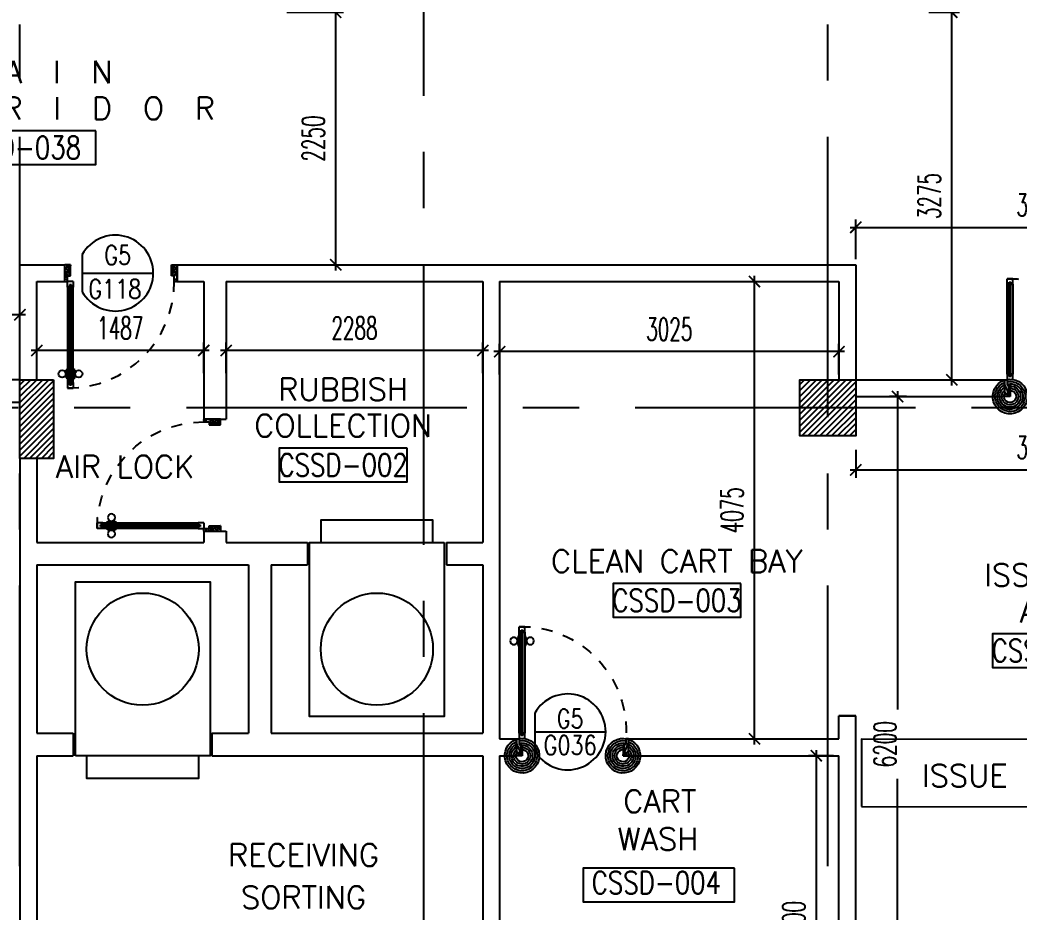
# Model space of a CAD drawing. Extents: x 417866.9 to 417960.2, y 43448 to 43538.2.
# Drawn here: x 417915.54 to 417924.44, y 43499.6 to 43507.55 of the extents above; entities that cross this region are included whole.
import ezdxf
from ezdxf.enums import TextEntityAlignment as Align

# ---------------------------------------------------------------- set-up
doc = ezdxf.new("R2010")
doc.units = 0
doc.header["$MEASUREMENT"] = 0
doc.header["$PDMODE"] = 3
doc.header["$PDSIZE"] = 0.1
for name, pattern in [('CENTERX2', [4, 2.5, -0.5, 0.5, -0.5]), ('HIDDEN', [0.375, 0.25, -0.125]), ('HIDDEN2', [0.1875, 0.125, -0.0625])]:
    doc.linetypes.add(name, pattern=pattern)
doc.layers.get('0').update_dxf_attribs({"linetype": 'CONTINUOUS'})
doc.layers.get('DEFPOINTS').update_dxf_attribs({"linetype": 'CONTINUOUS'})
for name, color, linetype in [('AXES', 11, 'CENTERX2'), ('COL', 2, 'CONTINUOUS'), ('COUNTER', 3, 'CONTINUOUS'), ('DIM', 4, 'CONTINUOUS'), ('DOOR', 4, 'CONTINUOUS'), ('DOOR-CR', 2, 'CONTINUOUS'), ('DOOR-NO', 3, 'CONTINUOUS'), ('HAT', 8, 'CONTINUOUS'), ('HIDDEN', 9, 'HIDDEN2'), ('K-FUR', 3, 'CONTINUOUS'), ('RM-BOX', 2, 'CONTINUOUS'), ('RM-NAME', 2, 'CONTINUOUS'), ('RM-NO', 2, 'CONTINUOUS'), ('SUNI-FUR', 3, 'CONTINUOUS'), ('WALL', 2, 'CONTINUOUS')]:
    doc.layers.add(name, color=color, linetype=linetype)
doc.styles.add('ROMANS', font='ROMANS.shx', dxfattribs={"width": 0.6})
doc.dimstyles.new('STANDARD in', dxfattribs={"dimtxt": 0.2, "dimasz": 0.1, "dimexe": 0.07, "dimexo": 0.05, "dimgap": 0.1, "dimtad": 1, "dimdec": 0, "dimlfac": 1000, "dimzin": 0, "dimdsep": 46, "dimtxsty": 'ROMANS', "dimblk": 'ARCHTICK', "dimcen": 0.05, "dimdle": 0.05, "dimclrd": 4, "dimclre": 4, "dimclrt": 2, "dimadec": 0, "dimazin": 0, "dimtfac": 1, "dimtdec": 0, "dimtmove": 2, "dimatfit": 3, "dimfxl": 0, "dimtolj": 1, "dimtzin": 0, "dimarcsym": 0})

# ---------------------------------------------------------------- blocks, each defined once
blk = doc.blocks.new('RM1')
at = {"layer": 'RM-BOX'}
blk.add_lwpolyline([(569.9, -200), (-569.9, -200), (-569.9, -500), (569.9, -500)], close=True, dxfattribs=at)
at = {"layer": 'RM-NAME', "style": 'ROMANS'}
for tag, p in [('ROOMNAME1', (0, 323.8)), ('ROOMNAME2', (0, 0))]:
    blk.add_attdef(tag, text='', height=200, dxfattribs=at).set_placement(p, align=Align.MIDDLE)
at = {"layer": 'RM-NO', "style": 'ROMANS', "width": 0.8}
blk.add_attdef('ROOMNO', text='', height=200, dxfattribs=at).set_placement((0, -350), align=Align.MIDDLE)
blk = doc.blocks.new('DD1')
at = {"layer": 'DOOR-CR'}
blk.add_line((-316.5, 0), (316.5, 0), dxfattribs=at)
blk.add_lwpolyline([(-316.5, -165.7, 3.820224), (-316.5, 165.7)], format="xyb", close=True, dxfattribs=at)
at = {"layer": 'DOOR-NO', "color": 255, "style": 'ROMANS'}
for tag, width, p in [('G', 0.8, (-21.7, 155.8)), ('0000', 0.7, (-21.7, -135.5))]:
    blk.add_attdef(tag, text='', height=195.5, dxfattribs=dict(at, width=width)).set_placement(p, align=Align.MIDDLE)
blk = doc.blocks.new('COL50')
at = {"layer": 'COL'}
blk.add_lwpolyline([(-250, 250), (-250, -250), (250, -250), (250, 250)], close=True, dxfattribs=at)
blk = doc.blocks.new('*X90')
at = {"color": 0}
for p, q in [((227928.6, 47934.5), (228395, 48401)), ((227928.6, 47987.6), (228342, 48401)), ((227928.6, 48040.6), (228289, 48401)), ((227928.6, 48093.6), (228235.9, 48401)), ((227928.6, 48146.7), (228182.9, 48401)), ((227928.6, 48199.7), (228129.9, 48401)), ((227928.6, 48252.7), (228076.8, 48401)), ((227928.6, 48305.8), (228023.8, 48401)), ((227928.6, 48358.8), (227970.8, 48401)), ((227948.1, 47901), (228428.6, 48381.5)), ((228001.1, 47901), (228428.6, 48328.5)), ((228054.1, 47901), (228428.6, 48275.4)), ((228107.2, 47901), (228428.6, 48222.4)), ((228160.2, 47901), (228428.6, 48169.4)), ((228213.2, 47901), (228428.6, 48116.3)), ((228266.3, 47901), (228428.6, 48063.3)), ((228319.3, 47901), (228428.6, 48010.3)), ((228372.3, 47901), (228428.6, 47957.2))]:
    blk.add_line(p, q, dxfattribs=at)
blk = doc.blocks.new('A$C272A55A0')
at = {"layer": 'DOOR', "color": 0, "linetype": 'ByBlock'}
for p, q in [((0, 900.4), (0, 1050.4)), ((50, 1050.4), (0, 1050.4)), ((50, 950.4), (50, 1050.4)), ((1750, 950.4), (1750, 1050.4)), ((1750, 1050.4), (1800, 1050.4)), ((1800, 1050.4), (1800, 900.4)), ((0, 900.4), (25, 900.4)), ((25, 950.4), (50, 950.4)), ((25, 900.4), (25, 950.4)), ((75, 900.4), (25, 900.4)), ((25, 850.4), (25, 900.4)), ((75, 900.4), (75, 850.4)), ((1725, 900.4), (1775, 900.4)), ((1725, 900.4), (1725, 850.4)), ((1775, 950.4), (1750, 950.4)), ((1775, 900.4), (1775, 950.4)), ((1800, 900.4), (1775, 900.4)), ((1775, 850.4), (1775, 900.4)), ((42, 850.4), (25, 850.4)), ((58, 870.4), (42, 870.4)), ((42, 870.4), (42, 850.4)), ((58, 850.4), (58, 870.4)), ((75, 850.4), (58, 850.4)), ((1725, 850.4), (1742, 850.4)), ((1742, 870.4), (1758, 870.4)), ((1742, 850.4), (1742, 870.4)), ((1758, 870.4), (1758, 850.4)), ((1758, 850.4), (1775, 850.4)), ((1717.8, 160.1), (1708.8, 160.1)), ((1708.8, 95.3), (1708.8, 160.1)), ((1717.8, 95.3), (1708.8, 95.3)), ((1725, 172.7), (1717.8, 172.7)), ((1717.8, 172.7), (1717.8, 82.7)), ((1717.8, 95.3), (1717.8, 160.1)), ((1775, 172.7), (1782.2, 172.7)), ((1782.2, 172.7), (1782.2, 82.7)), ((1782.2, 160.1), (1791.2, 160.1)), ((1782.2, 95.3), (1782.2, 160.1)), ((1782.2, 95.3), (1791.2, 95.3)), ((1791.2, 95.3), (1791.2, 160.1)), ((25, 50.4), (42, 50.4)), ((25, 50.4), (25, 0.4)), ((25, 0.4), (75, 0.4)), ((75, 0.4), (25, 0.4)), ((42, 50.4), (42, 30.4)), ((42, 30.4), (58, 30.4)), ((58, 50.4), (75, 50.4)), ((58, 50.4), (58, 30.4)), ((75, 50.4), (75, 0.4)), ((1725, 82.7), (1717.8, 82.7)), ((1742, 50.4), (1725, 50.4)), ((1725, 50.4), (1725, 0.4)), ((1775, 0.4), (1725, 0.4)), ((1725, 0.4), (1775, 0.4)), ((1742, 50.4), (1742, 30.4)), ((1758, 30.4), (1742, 30.4)), ((1775, 50.4), (1758, 50.4)), ((1758, 50.4), (1758, 30.4)), ((1775, 82.7), (1782.2, 82.7)), ((1775, 50.4), (1775, 0.4))]:
    blk.add_line(p, q, dxfattribs=at)
at = {"layer": 'DOOR', "color": 9, "linetype": 'ByBlock'}
for p, q in [((50, 1050.4), (0, 1010.2)), ((50, 1050.4), (0, 936.6)), ((50, 1050.4), (36.6, 950.4)), ((1750, 1050.4), (1800, 1010.2)), ((1750, 1050.4), (1800, 936.6)), ((1750, 1050.4), (1763.4, 950.4))]:
    blk.add_line(p, q, dxfattribs=at)
at = {"layer": 'DOOR', "linetype": 'ByBlock'}
for p, q in [((25, 850.4), (25, 50.4)), ((42, 850.4), (42, 50.4)), ((58, 850.4), (58, 50.4)), ((75, 50.4), (75, 850.4)), ((1725, 50.4), (1725, 850.4)), ((1742, 850.4), (1742, 50.4)), ((1758, 850.4), (1758, 50.4)), ((1775, 850.4), (1775, 50.4))]:
    blk.add_line(p, q, dxfattribs=at)
at = {"layer": 'DOOR', "color": 0, "linetype": 'ByBlock'}
for centre in [(1676.5, 127.7), (1823.5, 127.7)]:
    blk.add_circle(centre, 32.4, dxfattribs=at)
at = {"layer": 'DOOR', "color": 9, "linetype": 'ByBlock'}
for centre, radius, start, end in [((50, 1050.4), 54.4, 203.20738, 270), ((50, 1050.4), 74.4, 227.77643, 270), ((50, 1050.4), 34.4, 180, 270), ((50, 1050.4), 14.4, 180, 270), ((1750, 1050.4), 14.4, 270, 0), ((1750, 1050.4), 34.4, 270, 0), ((1750, 1050.4), 54.4, 270, 336.79262), ((1750, 1050.4), 74.4, 270, 312.22357), ((50, 1050.4), 94.4, 238.01819, 270), ((50, 1050.4), 114.4, 244.08384, 257.37743), ((50, 1050.4), 134.4, 248.15985, 259.28002), ((50, 1050.4), 154.4, 251.10529, 256.28577), ((1750, 1050.4), 94.4, 270, 301.98181), ((1750, 1050.4), 114.4, 282.62257, 295.91616), ((1750, 1050.4), 134.4, 280.71998, 291.84015), ((1750, 1050.4), 154.4, 283.71423, 288.89471)]:
    blk.add_arc(centre, radius, start, end, dxfattribs=at)
at = {"layer": 'DOOR', "linetype": 'HIDDEN', "ltscale": 0.5}
for centre, start, end in [((50, 851.4), 268.31738, 3.29648), ((1750, 851.4), 176.70352, 271.68262)]:
    blk.add_arc(centre, 851.4, start, end, dxfattribs=at)
at = {"layer": 'WALL', "linetype": 'ByBlock'}
blk.add_line((1800, 900.4), (1800, 1050.4), dxfattribs=at)
blk = doc.blocks.new('A$C24ED45A6')
at = {"layer": 'DOOR', "color": 0, "linetype": 'ByBlock'}
for p, q in [((925, 1100), (925, 1150)), ((925, 1150), (975, 1150)), ((975, 1150), (925, 1150)), ((942, 1100), (925, 1100)), ((942, 1100), (942, 1120)), ((958, 1120), (942, 1120)), ((958, 1100), (958, 1120)), ((975, 1100), (958, 1100)), ((975, 1100), (975, 1150)), ((908.8, 1055), (908.8, 990.2)), ((917.8, 1055), (908.8, 1055)), ((917.8, 990.2), (908.8, 990.2)), ((917.8, 977.6), (917.8, 1067.6)), ((925, 1067.6), (917.8, 1067.6)), ((917.8, 1055), (917.8, 990.2)), ((975, 1067.6), (982.2, 1067.6)), ((982.2, 977.6), (982.2, 1067.6)), ((982.2, 1055), (982.2, 990.2)), ((982.2, 1055), (991.2, 1055)), ((982.2, 990.2), (991.2, 990.2)), ((991.2, 1055), (991.2, 990.2)), ((925, 977.6), (917.8, 977.6)), ((975, 977.6), (982.2, 977.6)), ((925, 150), (925, 200)), ((925, 200), (942, 200)), ((942, 200), (942, 180)), ((942, 180), (958, 180)), ((958, 180), (958, 200)), ((958, 200), (975, 200)), ((975, 200), (975, 150)), ((0, 0), (0, 150)), ((0, 150), (25, 150)), ((25, 150), (25, 100)), ((25, 100), (50, 100)), ((50, 100), (50, 0)), ((925, 150), (975, 150)), ((975, 100), (950, 100)), ((950, 100), (950, 0)), ((1000, 150), (975, 150)), ((975, 150), (975, 100)), ((1000, 150), (1000, 0)), ((50, 0), (0, 0)), ((950, 0), (1000, 0))]:
    blk.add_line(p, q, dxfattribs=at)
at = {"layer": 'DOOR', "linetype": 'ByBlock'}
for p, q in [((925, 1100), (925, 200)), ((942, 200), (942, 1100)), ((958, 200), (958, 1100)), ((975, 200), (975, 1100))]:
    blk.add_line(p, q, dxfattribs=at)
at = {"layer": 'DOOR', "color": 9, "linetype": 'ByBlock'}
for p, q in [((50, 0), (0, 113.7)), ((50, 0), (36.6, 100)), ((950, 0), (1000, 113.7)), ((950, 0), (963.4, 100)), ((50, 0), (0, 40.1)), ((950, 0), (1000, 40.1))]:
    blk.add_line(p, q, dxfattribs=at)
at = {"layer": 'DOOR', "color": 0, "linetype": 'ByBlock'}
for centre in [(876.5, 1022.6), (1023.5, 1022.6)]:
    blk.add_circle(centre, 32.4, dxfattribs=at)
at = {"layer": 'DOOR', "linetype": 'HIDDEN', "ltscale": 0.5}
blk.add_arc((950, 222.5), 927.8, 88.45601, 184.48155, dxfattribs=at)
at = {"layer": 'DOOR', "color": 9, "linetype": 'ByBlock'}
for centre, radius, start, end in [((50, 0), 154.4, 103.71423, 108.89471), ((50, 0), 134.4, 100.71998, 111.84015), ((50, 0), 114.4, 102.62257, 115.91616), ((50, 0), 94.4, 90, 121.98181), ((950, 0), 94.4, 58.01819, 90), ((950, 0), 134.4, 68.15985, 79.28002), ((950, 0), 114.4, 64.08384, 77.37743), ((950, 0), 154.4, 71.10529, 76.28577), ((50, 0), 74.4, 90, 132.22357), ((50, 0), 54.4, 90, 156.79262), ((50, 0), 34.4, 90, 180), ((50, 0), 14.4, 90, 180), ((950, 0), 74.4, 47.77643, 90), ((950, 0), 54.4, 23.20738, 90), ((950, 0), 34.4, 0, 90), ((950, 0), 14.4, 0, 90)]:
    blk.add_arc(centre, radius, start, end, dxfattribs=at)
at = {"layer": 'WALL'}
blk.add_line((1000, 0), (1000, 150), dxfattribs=at)
blk = doc.blocks.new('_ARCHTICK')
at = {"color": 0, "linetype": 'ByBlock', "const_width": 0.15}
blk.add_lwpolyline([(-0.5, -0.5), (0.5, 0.5)], dxfattribs=at)
blk = doc.blocks.new('*D274')
at = {"layer": 'DEFPOINTS', "color": 0}
for p in [(417922.8366, 43500.9943), (417922.3746, 43497.9943), (417922.6343, 43497.9943)]:
    blk.add_point(p, dxfattribs=at)
at = {"layer": 'DIM', "color": 4, "lineweight": -2}
for p, q in [((417922.7866, 43500.9943), (417922.5643, 43500.9943)), ((417922.6343, 43501.0443), (417922.6343, 43497.9443)), ((417922.4246, 43497.9943), (417922.7043, 43497.9943))]:
    blk.add_line(p, q, dxfattribs=at)
at = {"layer": 'DIM', "color": 4, "lineweight": -2, "xscale": 0.1, "yscale": 0.1, "zscale": 0.1}
for p, rotation in [((417922.6343, 43500.9943), 90), ((417922.6343, 43497.9943), 270)]:
    blk.add_blockref('_ARCHTICK', p, dxfattribs=dict(at, rotation=rotation))
at = {"layer": 'DIM', "color": 2, "insert": (417922.4343, 43499.4943), "char_height": 0.2, "attachment_point": 5, "rotation": 90, "style": 'ROMANS'}
blk.add_mtext('\\A1;3000', dxfattribs=at)
blk = doc.blocks.new('*D275')
at = {"layer": 'DEFPOINTS', "color": 0}
for p in [(417921.5991, 43505.2193), (417922.0833, 43505.2193), (417921.5991, 43501.1443)]:
    blk.add_point(p, dxfattribs=at)
at = {"layer": 'DIM', "color": 4, "lineweight": -2}
for p, q in [((417922.0833, 43501.0943), (417922.0833, 43505.2693)), ((417921.6491, 43505.2193), (417922.1533, 43505.2193)), ((417921.6491, 43501.1443), (417922.1533, 43501.1443))]:
    blk.add_line(p, q, dxfattribs=at)
at = {"layer": 'DIM', "color": 4, "lineweight": -2, "xscale": 0.1, "yscale": 0.1, "zscale": 0.1}
for p, rotation in [((417922.0833, 43505.2193), 90), ((417922.0833, 43501.1443), 270)]:
    blk.add_blockref('_ARCHTICK', p, dxfattribs=dict(at, rotation=rotation))
at = {"layer": 'DIM', "color": 2, "insert": (417921.8833, 43503.1818), "char_height": 0.2, "attachment_point": 5, "rotation": 90, "style": 'ROMANS'}
blk.add_mtext('\\A1;4075', dxfattribs=at)
blk = doc.blocks.new('*D276')
at = {"layer": 'DEFPOINTS', "color": 0}
for p in [(417922.9866, 43503.7693), (417926.2616, 43503.7693), (417926.2616, 43503.5412)]:
    blk.add_point(p, dxfattribs=at)
at = {"layer": 'DIM', "color": 4, "lineweight": -2}
for p, q in [((417922.9866, 43503.7193), (417922.9866, 43503.4712)), ((417926.2616, 43503.7193), (417926.2616, 43503.4712)), ((417922.9366, 43503.5412), (417926.3116, 43503.5412))]:
    blk.add_line(p, q, dxfattribs=at)
at = {"layer": 'DIM', "color": 4, "lineweight": -2, "xscale": 0.1, "yscale": 0.1, "zscale": 0.1, "rotation": 180}
blk.add_blockref('_ARCHTICK', (417922.9866, 43503.5412), dxfattribs=at)
at = {"layer": 'DIM', "color": 4, "lineweight": -2, "xscale": 0.1, "yscale": 0.1, "zscale": 0.1}
blk.add_blockref('_ARCHTICK', (417926.2616, 43503.5412), dxfattribs=at)
at = {"layer": 'DIM', "color": 2, "insert": (417924.6241, 43503.7412), "char_height": 0.2, "attachment_point": 5, "style": 'ROMANS'}
blk.add_mtext('\\A1;3275', dxfattribs=at)
blk = doc.blocks.new('*D277')
at = {"layer": 'DEFPOINTS', "color": 0}
for p in [(417923.4895, 43504.1943), (417923.3584, 43497.9943), (417923.9366, 43497.9943)]:
    blk.add_point(p, dxfattribs=at)
at = {"layer": 'DIM', "color": 4, "lineweight": -2}
for p, q in [((417923.4395, 43504.1943), (417923.2884, 43504.1943)), ((417923.3584, 43504.2443), (417923.3584, 43501.4053)), ((417923.3584, 43497.9443), (417923.3584, 43500.7882)), ((417923.8866, 43497.9943), (417923.2884, 43497.9943))]:
    blk.add_line(p, q, dxfattribs=at)
at = {"layer": 'DIM', "color": 4, "lineweight": -2, "xscale": 0.1, "yscale": 0.1, "zscale": 0.1}
for p, rotation in [((417923.3584, 43504.1943), 90), ((417923.3584, 43497.9943), 270)]:
    blk.add_blockref('_ARCHTICK', p, dxfattribs=dict(at, rotation=rotation))
at = {"layer": 'DIM', "color": 2, "insert": (417923.2472, 43501.0967), "char_height": 0.2, "attachment_point": 5, "rotation": 90, "style": 'ROMANS'}
blk.add_mtext('\\A1;6200', dxfattribs=at)
blk = doc.blocks.new('DOOR1000')
at = {"layer": 'DOOR', "color": 7, "linetype": 'ByBlock'}
for p, q in [((-150, 0), (0, 0)), ((-150, 0), (-150, -25)), ((0, -50), (-113.7, 0)), ((0, -50), (-40.1, 0)), ((0, -50), (0, 0)), ((-1100, -25), (-1100, -75)), ((-1100, -75), (-1100, -25)), ((-1050, -25), (-1100, -25)), ((-1050, -75), (-1100, -75)), ((-1070, -42), (-1070, -58)), ((-1050, -42), (-1070, -42)), ((-1050, -58), (-1070, -58)), ((-1050, -25), (-1050, -42)), ((-1050, -58), (-1050, -75)), ((-1017.6, -25), (-1017.6, -17.8)), ((-927.6, -17.8), (-1017.6, -17.8)), ((-1017.6, -75), (-1017.6, -82.2)), ((-927.6, -82.2), (-1017.6, -82.2)), ((-1005, -17.8), (-1005, -8.8)), ((-1005, -8.8), (-940.2, -8.8)), ((-1005, -17.8), (-940.2, -17.8)), ((-1005, -82.2), (-1005, -91.2)), ((-1005, -82.2), (-940.2, -82.2)), ((-940.2, -17.8), (-940.2, -8.8)), ((-940.2, -82.2), (-940.2, -91.2)), ((-927.6, -25), (-927.6, -17.8)), ((-927.6, -75), (-927.6, -82.2)), ((-200, -25), (-150, -25)), ((-200, -42), (-200, -25)), ((-180, -42), (-200, -42)), ((-200, -58), (-180, -58)), ((-200, -75), (-200, -58)), ((-150, -75), (-200, -75)), ((-180, -58), (-180, -42)), ((-150, -25), (-100, -25)), ((-150, -75), (-150, -25)), ((-100, -25), (-100, -50)), ((0, -50), (-100, -36.6)), ((-100, -50), (0, -50)), ((-1005, -91.2), (-940.2, -91.2)), ((-150, -975), (-100, -975)), ((-150, -1000), (-150, -975)), ((0, -950), (-113.7, -1000)), ((-100, -975), (-100, -950)), ((0, -950), (-100, -963.4)), ((-100, -950), (0, -950)), ((0, -950), (-40.1, -1000)), ((0, -950), (0, -1000)), ((-150, -1000), (0, -1000)), ((0, -1000), (-150, -1000))]:
    blk.add_line(p, q, dxfattribs=at)
at = {"layer": 'DOOR', "linetype": 'ByBlock'}
for p, q in [((-200, -25), (-1050, -25)), ((-200, -42), (-1050, -42)), ((-200, -58), (-1050, -58)), ((-1050, -75), (-200, -75))]:
    blk.add_line(p, q, dxfattribs=at)
at = {"layer": 'DOOR', "color": 7, "linetype": 'ByBlock'}
for centre in [(-972.6, 23.5), (-972.6, -123.5)]:
    blk.add_circle(centre, 32.4, dxfattribs=at)
for centre, radius, start, end in [((0, -50), 154.4, 161.10529, 166.28577), ((0, -50), 94.4, 148.01819, 180), ((0, -50), 134.4, 158.15985, 169.28002), ((0, -50), 114.4, 154.08384, 167.37743), ((0, -50), 74.4, 137.77643, 180), ((0, -50), 54.4, 113.20738, 180), ((0, -50), 34.4, 90, 180), ((0, -50), 14.4, 90, 180), ((0, -950), 134.4, 190.71998, 201.84015), ((0, -950), 94.4, 180, 211.98181), ((0, -950), 74.4, 180, 222.22357), ((0, -950), 54.4, 180, 246.79262), ((0, -950), 34.4, 180, 270), ((0, -950), 14.4, 180, 270), ((0, -950), 154.4, 193.71423, 198.89471)]:
    blk.add_arc(centre, radius, start, end, dxfattribs=at)
at = {"layer": 'DOOR', "linetype": 'HIDDEN', "ltscale": 0.5}
blk.add_arc((-150, -25), 950, 180, 270, dxfattribs=at)
blk = doc.blocks.new('*D616')
at = {"layer": 'DEFPOINTS', "color": 0}
for p in [(417906.0666, 43504.9233), (417906.0666, 43504.9233), (417915.5366, 43504.9233)]:
    blk.add_point(p, dxfattribs=at)
at = {"layer": 'DIM', "color": 4, "lineweight": -2}
for p, q in [((417906.0666, 43504.9733), (417906.0666, 43504.9933)), ((417915.5366, 43504.9733), (417915.5366, 43504.9933)), ((417915.5866, 43504.9233), (417906.0166, 43504.9233))]:
    blk.add_line(p, q, dxfattribs=at)
at = {"layer": 'DIM', "color": 4, "lineweight": -2, "xscale": 0.1, "yscale": 0.1, "zscale": 0.1, "rotation": 180}
blk.add_blockref('_ARCHTICK', (417906.0666, 43504.9233), dxfattribs=at)
at = {"layer": 'DIM', "color": 4, "lineweight": -2, "xscale": 0.1, "yscale": 0.1, "zscale": 0.1}
blk.add_blockref('_ARCHTICK', (417915.5366, 43504.9233), dxfattribs=at)
at = {"layer": 'DIM', "color": 2, "insert": (417910.8016, 43505.1233), "char_height": 0.2, "attachment_point": 5, "style": 'ROMANS'}
blk.add_mtext('\\A1;9470', dxfattribs=at)
blk = doc.blocks.new('*D618')
at = {"layer": 'DEFPOINTS', "color": 0}
for p in [(417919.8116, 43504.595), (417919.8116, 43504.3413), (417922.8366, 43504.3413)]:
    blk.add_point(p, dxfattribs=at)
at = {"layer": 'DIM', "color": 4, "lineweight": -2}
for p, q in [((417919.8116, 43504.3913), (417919.8116, 43504.665)), ((417922.8366, 43504.3913), (417922.8366, 43504.665)), ((417922.8866, 43504.595), (417919.7616, 43504.595))]:
    blk.add_line(p, q, dxfattribs=at)
at = {"layer": 'DIM', "color": 4, "lineweight": -2, "xscale": 0.1, "yscale": 0.1, "zscale": 0.1, "rotation": 180}
blk.add_blockref('_ARCHTICK', (417919.8116, 43504.595), dxfattribs=at)
at = {"layer": 'DIM', "color": 4, "lineweight": -2, "xscale": 0.1, "yscale": 0.1, "zscale": 0.1}
blk.add_blockref('_ARCHTICK', (417922.8366, 43504.595), dxfattribs=at)
at = {"layer": 'DIM', "color": 2, "insert": (417921.3241, 43504.795), "char_height": 0.2, "attachment_point": 5, "style": 'ROMANS'}
blk.add_mtext('\\A1;3025', dxfattribs=at)
blk = doc.blocks.new('*D619')
at = {"layer": 'DEFPOINTS', "color": 0}
for p in [(417917.3741, 43504.6057), (417917.3741, 43504.3519), (417919.6616, 43504.3519)]:
    blk.add_point(p, dxfattribs=at)
at = {"layer": 'DIM', "color": 4, "lineweight": -2}
for p, q in [((417917.3741, 43504.4019), (417917.3741, 43504.6757)), ((417919.6616, 43504.4019), (417919.6616, 43504.6757)), ((417919.7116, 43504.6057), (417917.3241, 43504.6057))]:
    blk.add_line(p, q, dxfattribs=at)
at = {"layer": 'DIM', "color": 4, "lineweight": -2, "xscale": 0.1, "yscale": 0.1, "zscale": 0.1, "rotation": 180}
blk.add_blockref('_ARCHTICK', (417917.3741, 43504.6057), dxfattribs=at)
at = {"layer": 'DIM', "color": 4, "lineweight": -2, "xscale": 0.1, "yscale": 0.1, "zscale": 0.1}
blk.add_blockref('_ARCHTICK', (417919.6616, 43504.6057), dxfattribs=at)
at = {"layer": 'DIM', "color": 2, "insert": (417918.5179, 43504.8057), "char_height": 0.2, "attachment_point": 5, "style": 'ROMANS'}
blk.add_mtext('\\A1;2288', dxfattribs=at)
blk = doc.blocks.new('*D620')
at = {"layer": 'DEFPOINTS', "color": 0}
for p in [(417915.6866, 43504.6057), (417915.6866, 43504.3519), (417917.1741, 43504.3519)]:
    blk.add_point(p, dxfattribs=at)
at = {"layer": 'DIM', "color": 4, "lineweight": -2}
for p, q in [((417915.6866, 43504.4019), (417915.6866, 43504.6757)), ((417917.1741, 43504.4019), (417917.1741, 43504.6757)), ((417917.2241, 43504.6057), (417915.6366, 43504.6057))]:
    blk.add_line(p, q, dxfattribs=at)
at = {"layer": 'DIM', "color": 4, "lineweight": -2, "xscale": 0.1, "yscale": 0.1, "zscale": 0.1, "rotation": 180}
blk.add_blockref('_ARCHTICK', (417915.6866, 43504.6057), dxfattribs=at)
at = {"layer": 'DIM', "color": 4, "lineweight": -2, "xscale": 0.1, "yscale": 0.1, "zscale": 0.1}
blk.add_blockref('_ARCHTICK', (417917.1741, 43504.6057), dxfattribs=at)
at = {"layer": 'DIM', "color": 2, "insert": (417916.4304, 43504.8057), "char_height": 0.2, "attachment_point": 5, "style": 'ROMANS'}
blk.add_mtext('\\A1;1487', dxfattribs=at)
blk = doc.blocks.new('*D621')
at = {"layer": 'DEFPOINTS', "color": 0}
for p in [(417917.8666, 43507.6193), (417918.3508, 43507.6193), (417917.8666, 43505.3693)]:
    blk.add_point(p, dxfattribs=at)
at = {"layer": 'DIM', "color": 4, "lineweight": -2}
for p, q in [((417918.3508, 43505.3193), (417918.3508, 43507.6693)), ((417917.9166, 43507.6193), (417918.4208, 43507.6193)), ((417917.9166, 43505.3693), (417918.4208, 43505.3693))]:
    blk.add_line(p, q, dxfattribs=at)
at = {"layer": 'DIM', "color": 4, "lineweight": -2, "xscale": 0.1, "yscale": 0.1, "zscale": 0.1}
for p, rotation in [((417918.3508, 43507.6193), 90), ((417918.3508, 43505.3693), 270)]:
    blk.add_blockref('_ARCHTICK', p, dxfattribs=dict(at, rotation=rotation))
at = {"layer": 'DIM', "color": 2, "insert": (417918.1508, 43506.4943), "char_height": 0.2, "attachment_point": 5, "rotation": 90, "style": 'ROMANS'}
blk.add_mtext('\\A1;2250', dxfattribs=at)
blk = doc.blocks.new('*D637')
at = {"layer": 'DEFPOINTS', "color": 0}
for p in [(417923.5864, 43507.6193), (417923.842, 43507.6193), (417923.5088, 43504.3443)]:
    blk.add_point(p, dxfattribs=at)
at = {"layer": 'DIM', "color": 4, "lineweight": -2}
for p, q in [((417923.842, 43504.2943), (417923.842, 43507.6693)), ((417923.6364, 43507.6193), (417923.912, 43507.6193)), ((417923.5588, 43504.3443), (417923.912, 43504.3443))]:
    blk.add_line(p, q, dxfattribs=at)
at = {"layer": 'DIM', "color": 4, "lineweight": -2, "xscale": 0.1, "yscale": 0.1, "zscale": 0.1}
for p, rotation in [((417923.842, 43507.6193), 90), ((417923.842, 43504.3443), 270)]:
    blk.add_blockref('_ARCHTICK', p, dxfattribs=dict(at, rotation=rotation))
at = {"layer": 'DIM', "color": 2, "insert": (417923.642, 43505.9818), "char_height": 0.2, "attachment_point": 5, "rotation": 90, "style": 'ROMANS'}
blk.add_mtext('\\A1;3275', dxfattribs=at)
blk = doc.blocks.new('*D638')
at = {"layer": 'DEFPOINTS', "color": 0}
for p in [(417926.2616, 43505.7027), (417922.9866, 43505.3693), (417926.2616, 43505.3693)]:
    blk.add_point(p, dxfattribs=at)
at = {"layer": 'DIM', "color": 4, "lineweight": -2}
for p, q in [((417922.9866, 43505.4193), (417922.9866, 43505.7727)), ((417926.2616, 43505.4193), (417926.2616, 43505.7727)), ((417922.9366, 43505.7027), (417926.3116, 43505.7027))]:
    blk.add_line(p, q, dxfattribs=at)
at = {"layer": 'DIM', "color": 4, "lineweight": -2, "xscale": 0.1, "yscale": 0.1, "zscale": 0.1, "rotation": 180}
blk.add_blockref('_ARCHTICK', (417922.9866, 43505.7027), dxfattribs=at)
at = {"layer": 'DIM', "color": 4, "lineweight": -2, "xscale": 0.1, "yscale": 0.1, "zscale": 0.1}
blk.add_blockref('_ARCHTICK', (417926.2616, 43505.7027), dxfattribs=at)
at = {"layer": 'DIM', "color": 2, "insert": (417924.6241, 43505.9027), "char_height": 0.2, "attachment_point": 5, "style": 'ROMANS'}
blk.add_mtext('\\A1;3275', dxfattribs=at)

msp = doc.modelspace()

# ---------------------------------------------------------------- hatches: boundary and pattern name
at = {"layer": 'HAT'}
h = msp.add_hatch(dxfattribs=at)
h.set_pattern_fill('ANSI31', color=256, scale=0.3, style=0)
h.set_pattern_definition([(45, (417480.111385, 43455.963322), (-0.0265165043, 0.0265165043), [])])
h.paths.add_polyline_path([(417915.8366, 43504.3443), (417915.5366, 43504.3443), (417915.5366, 43504.0943), (417915.8366, 43504.0943)])
h.paths.add_polyline_path([(417915.8366, 43504.0943), (417915.5366, 43504.0943), (417915.5366, 43503.6443), (417915.8366, 43503.6443)])

# ---------------------------------------------------------------- linework, layer by layer
at = {"layer": 'AXES'}
for p, q in [((417922.7366, 43460.01), (417922.7366, 43537.5491)), ((417915.5366, 43460.01), (417915.5366, 43537.1991)), ((417919.1366, 43466.8743), (417919.1366, 43525.6943)), ((417959.5194, 43504.0943), (417889.6966, 43504.0943))]:
    msp.add_line(p, q, dxfattribs=at)
at = {"layer": 'COL'}
for p, q in [((417917.1741, 43505.2193), (417917.1741, 43503.9944)), ((417917.3741, 43505.2193), (417917.3741, 43503.9944)), ((417915.5366, 43504.3443), (417915.0791, 43504.3443)), ((417915.0791, 43504.1443), (417915.5366, 43504.1443)), ((417917.1741, 43503.9944), (417917.3741, 43503.9944)), ((417917.1741, 43502.9943), (417917.3741, 43502.9943)), ((417917.1741, 43502.9943), (417917.1741, 43502.8943)), ((417917.3741, 43502.9943), (417917.3741, 43502.8943)), ((417915.6866, 43502.8943), (417917.1741, 43502.8943)), ((417917.3741, 43502.8943), (417918.0992, 43502.8943)), ((417918.0992, 43502.8943), (417918.0992, 43502.6943)), ((417919.339, 43502.8943), (417919.339, 43502.6943)), ((417919.339, 43502.8943), (417919.6616, 43502.8943)), ((417915.6866, 43502.6943), (417917.5741, 43502.6943)), ((417917.5741, 43502.6943), (417917.5741, 43501.1943)), ((417917.7741, 43502.6943), (417918.0992, 43502.6943)), ((417917.7741, 43502.6943), (417917.7741, 43501.1943)), ((417919.339, 43502.6943), (417919.6616, 43502.6943)), ((417915.6866, 43501.1943), (417916.0113, 43501.1943)), ((417916.0113, 43501.1943), (417916.0113, 43500.9943)), ((417917.2462, 43501.1943), (417917.5741, 43501.1943)), ((417917.2462, 43501.1943), (417917.2462, 43500.9943)), ((417917.7741, 43501.1943), (417919.6616, 43501.1943)), ((417915.6866, 43500.9943), (417916.0113, 43500.9943)), ((417917.2462, 43500.9943), (417919.6616, 43500.9943))]:
    msp.add_line(p, q, dxfattribs=at)
msp.add_lwpolyline([(417915.8366, 43504.3443), (417915.8366, 43503.6443), (417915.5366, 43503.6443), (417915.5366, 43504.3443)], close=True, dxfattribs=at)
at = {"layer": 'COUNTER'}
msp.add_lwpolyline([(417923.0366, 43500.5417), (417926.2116, 43500.5402), (417926.2116, 43501.1402), (417923.0366, 43501.1417)], close=True, dxfattribs=at)
at = {"layer": 'HIDDEN'}
msp.add_line((417915.5366, 43500.7088), (417915.5366, 43500.7088), dxfattribs=at)
at = {"layer": 'K-FUR'}
for points in [[(417919.2179, 43502.8943), (417919.2179, 43503.0943), (417918.2179, 43503.0943), (417918.2179, 43502.8943)], [(417916.1304, 43500.9943), (417916.1304, 43500.7943), (417917.1304, 43500.7943), (417917.1304, 43500.9943)]]:
    msp.add_lwpolyline(points, dxfattribs=at)
for points in [[(417919.3179, 43502.8943), (417919.3179, 43501.3443), (417918.1179, 43501.3443), (417918.1179, 43502.8943)], [(417916.0304, 43500.9943), (417916.0304, 43502.5443), (417917.2304, 43502.5443), (417917.2304, 43500.9943)]]:
    msp.add_lwpolyline(points, close=True, dxfattribs=at)
at = {"layer": 'RM-BOX'}
msp.add_lwpolyline([(417921.9061, 43499.9921), (417920.5563, 43499.9921), (417920.5563, 43499.6921), (417921.9061, 43499.6921)], close=True, dxfattribs=at)
at = {"layer": 'SUNI-FUR'}
for centre in [(417916.6304, 43501.9443), (417918.7179, 43501.9443)]:
    msp.add_circle(centre, 0.5, dxfattribs=at)
at = {"layer": 'WALL'}
for p, q in [((417915.5366, 43505.3693), (417915.9366, 43505.3693)), ((417915.5366, 43504.3443), (417915.5366, 43505.3693)), ((417915.9366, 43505.2193), (417915.9366, 43505.3693)), ((417916.9366, 43505.3693), (417922.9866, 43505.3693)), ((417916.9366, 43505.2193), (417916.9366, 43505.3693)), ((417922.9866, 43505.3693), (417922.9866, 43504.3443)), ((417915.6866, 43505.2193), (417915.9366, 43505.2193)), ((417915.6866, 43504.3443), (417915.6866, 43505.2193)), ((417916.9366, 43505.2193), (417917.1741, 43505.2193)), ((417917.3741, 43505.2193), (417919.6616, 43505.2193)), ((417919.6616, 43505.2193), (417919.6616, 43502.8943)), ((417919.8116, 43505.2193), (417922.8366, 43505.2193)), ((417919.8116, 43505.2193), (417919.8116, 43501.1443)), ((417922.8366, 43505.2193), (417922.8366, 43504.3443)), ((417922.9866, 43504.3443), (417924.3116, 43504.3443)), ((417924.3116, 43504.3443), (417924.3116, 43504.1943)), ((417922.9866, 43504.1943), (417924.3116, 43504.1943)), ((417915.5366, 43503.6443), (417915.5366, 43498.1443)), ((417915.6866, 43503.6443), (417915.6866, 43502.8943)), ((417915.6866, 43502.6943), (417915.6866, 43501.1943)), ((417919.6616, 43502.6943), (417919.6616, 43501.1943)), ((417922.8366, 43501.1443), (417922.8366, 43501.3493)), ((417922.8366, 43501.3493), (417922.9866, 43501.3493)), ((417922.9866, 43501.3493), (417922.8366, 43501.3493)), ((417922.9866, 43501.3493), (417922.8366, 43501.3493)), ((417922.9866, 43498.3443), (417922.9866, 43501.3493)), ((417919.8116, 43501.1443), (417919.9616, 43501.1443)), ((417920.9616, 43500.9943), (417920.9616, 43501.1443)), ((417920.9616, 43501.1443), (417922.8366, 43501.1443)), ((417920.9616, 43500.9943), (417920.9616, 43501.1443)), ((417920.9616, 43500.9943), (417920.9616, 43501.1443)), ((417915.6866, 43500.9943), (417915.6866, 43498.4443)), ((417919.6616, 43500.9943), (417919.6616, 43497.9943)), ((417919.8116, 43500.9943), (417919.8116, 43497.9943)), ((417919.8116, 43500.9943), (417919.9616, 43500.9943)), ((417920.9616, 43500.9943), (417922.8366, 43500.9943)), ((417922.8366, 43498.3443), (417922.8366, 43500.9943)), ((417915.5366, 43500.7088), (417915.5366, 43499.7193))]:
    msp.add_line(p, q, dxfattribs=at)

# ---------------------------------------------------------------- block references
at = {"layer": 'COL', "xscale": -0.001000000047497451, "yscale": 0.0009999999892897904, "zscale": 0.001}
msp.add_blockref('COL50', (417922.7366, 43504.0943), dxfattribs=at)
at = {"layer": 'DOOR', "yscale": 0.0009999999892897904, "zscale": 0.001}
for p, xscale, rotation in [((417915.9366, 43505.3693), 0.0009999999892897904, 90), ((417917.3241, 43502.9943), -0.0009999999892897904, 180)]:
    msp.add_blockref('DOOR1000', p, dxfattribs=dict(at, xscale=xscale, rotation=rotation))
at = {"layer": 'DOOR', "color": 0, "xscale": -0.001000000047497451, "yscale": 0.0009999999892897904, "zscale": 0.001, "rotation": 180}
msp.add_blockref('A$C272A55A0', (417924.3116, 43505.2455), dxfattribs=at)
at = {"layer": 'DOOR', "color": 0, "xscale": -0.001000000047497451, "yscale": 0.0009999999892897904, "zscale": 0.001}
msp.add_blockref('A$C24ED45A6', (417920.9616, 43500.9943), dxfattribs=at)
at = {"layer": 'DOOR-NO'}
ref = msp.add_blockref('DD1', (417916.4081, 43505.2951), dxfattribs=dict(at, xscale=0.001000000047497451, yscale=0.0009999999892897904, zscale=0.001))
ref.add_attrib('G', 'G5', dxfattribs={"height": 0.17, "style": 'ROMANS', "width": 0.8}).set_placement((417916.4081, 43505.4557), align=Align.MIDDLE)
ref.add_attrib('000', 'G118', dxfattribs={"height": 0.17, "style": 'ROMANS', "width": 0.8}).set_placement((417916.3823, 43505.1531), align=Align.MIDDLE)
ref = msp.add_blockref('DD1', (417920.4408, 43501.207), dxfattribs=dict(at, xscale=0.001000000047497451, yscale=0.0009999999892897904, zscale=0.001))
ref.add_attrib('G', 'G5', dxfattribs={"height": 0.17, "style": 'ROMANS', "width": 0.8}).set_placement((417920.4408, 43501.3249), align=Align.MIDDLE)
ref.add_attrib('000', 'G036', dxfattribs={"height": 0.17, "style": 'ROMANS', "width": 0.8}).set_placement((417920.4408, 43501.0891), align=Align.MIDDLE)
at = {"layer": 'HAT', "xscale": 0.001000000047497451, "yscale": 0.0009999999892897904, "zscale": 0.001}
for p, values in [((417915.6422, 43506.7639), {'ROOMNO': 'KD-038', 'ROOMNAME2': 'C  O  R  R  I  D  O  R', 'ROOMNAME1': 'M  A  I  N'}), ((417918.4172, 43503.936), {'ROOMNO': 'CSSD-002', 'ROOMNAME2': 'COLLECTION', 'ROOMNAME1': 'RUBBISH'}), ((417921.3927, 43502.7282), {'ROOMNO': 'CSSD-003', 'ROOMNAME2': 'CLEAN CART BAY'}), ((417924.7744, 43502.2818), {'ROOMNO': 'CSSD-005', 'ROOMNAME2': 'AREA', 'ROOMNAME1': 'ISSUANCE'})]:
    msp.add_blockref('RM1', p, dxfattribs=at).add_auto_attribs(values)
msp.add_blockref('*X90', (417694.5581, 43455.9433), dxfattribs=at)

# ---------------------------------------------------------------- texts
at = {"layer": 'RM-NAME', "style": 'ROMANS'}
for s, p in [('AIR LOCK', (417916.474, 43503.5708)), ('ISSUE', (417923.9586, 43500.8175)), ('CART', (417921.24, 43500.5889)), ('WASH', (417921.2237, 43500.2523))]:
    msp.add_text(s, height=0.2, dxfattribs=at).set_placement(p, align=Align.MIDDLE)
for tag, p in [('RECEIVING', (417918.0643, 43500.1102)), ('SORTING', (417918.0643, 43499.7329))]:
    msp.add_attdef(tag, text='', height=0.2, dxfattribs=at).set_placement(p, align=Align.MIDDLE)
at = {"layer": 'RM-NO', "style": 'ROMANS', "width": 0.8}
msp.add_attdef('CSSD-004', text='', height=0.2, dxfattribs=at).set_placement((417921.2089, 43499.8643), align=Align.MIDDLE)

# ---------------------------------------------------------------- dimensions: what is measured, and where the dimension line sits
at = {"layer": 'DIM'}
for base, p1, p2, picture, middle in [((417918.3508, 43507.6193), (417917.8666, 43505.3693), (417917.8666, 43507.6193), '*D621', (417918.1508, 43506.4943)), ((417923.842, 43507.6193), (417923.5088, 43504.3443), (417923.5864, 43507.6193), '*D637', (417923.642, 43505.9818)), ((417922.0833, 43505.2193), (417921.5991, 43501.1443), (417921.5991, 43505.2193), '*D275', (417921.8833, 43503.1818)), ((417922.6343, 43497.9943), (417922.8366, 43500.9943), (417922.3746, 43497.9943), '*D274', (417922.4343, 43499.4943))]:
    dim = msp.add_linear_dim(base=base, p1=p1, p2=p2, angle=90, dimstyle='STANDARD in', dxfattribs=at)
    dim.commit()
    dim.dimension.update_dxf_attribs({"geometry": picture, "text_midpoint": middle})
for base, p1, p2, picture, middle in [((417926.2616, 43505.7027), (417922.9866, 43505.3693), (417926.2616, 43505.3693), '*D638', (417924.6241, 43505.9027)), ((417906.0666, 43504.9233), (417915.5366, 43504.9233), (417906.0666, 43504.9233), '*D616', (417910.8016, 43505.1233)), ((417915.686617, 43504.605685), (417917.174116, 43504.351916), (417915.686617, 43504.351916), '*D620', (417916.430366, 43504.805685)), ((417917.374116, 43504.605685), (417919.661617, 43504.351916), (417917.374116, 43504.351916), '*D619', (417918.517866, 43504.805685)), ((417919.8116, 43504.595), (417922.8366, 43504.3413), (417919.8116, 43504.3413), '*D618', (417921.3241, 43504.795)), ((417926.2616, 43503.5412), (417922.9866, 43503.7693), (417926.2616, 43503.7693), '*D276', (417924.6241, 43503.7412))]:
    dim = msp.add_linear_dim(base=base, p1=p1, p2=p2, dimstyle='STANDARD in', dxfattribs=at)
    dim.commit()
    dim.dimension.update_dxf_attribs({"geometry": picture, "text_midpoint": middle})
dim = msp.add_linear_dim(base=(417923.3584, 43497.9943), p1=(417923.4895, 43504.1943), p2=(417923.9366, 43497.9943), angle=90, dimstyle='STANDARD in', dxfattribs=at)
dim.commit()
dim.dimension.update_dxf_attribs({"geometry": '*D277', "text_midpoint": (417923.2472, 43501.0967), "dimtype": 128})

doc.saveas('drawing.dxf')
